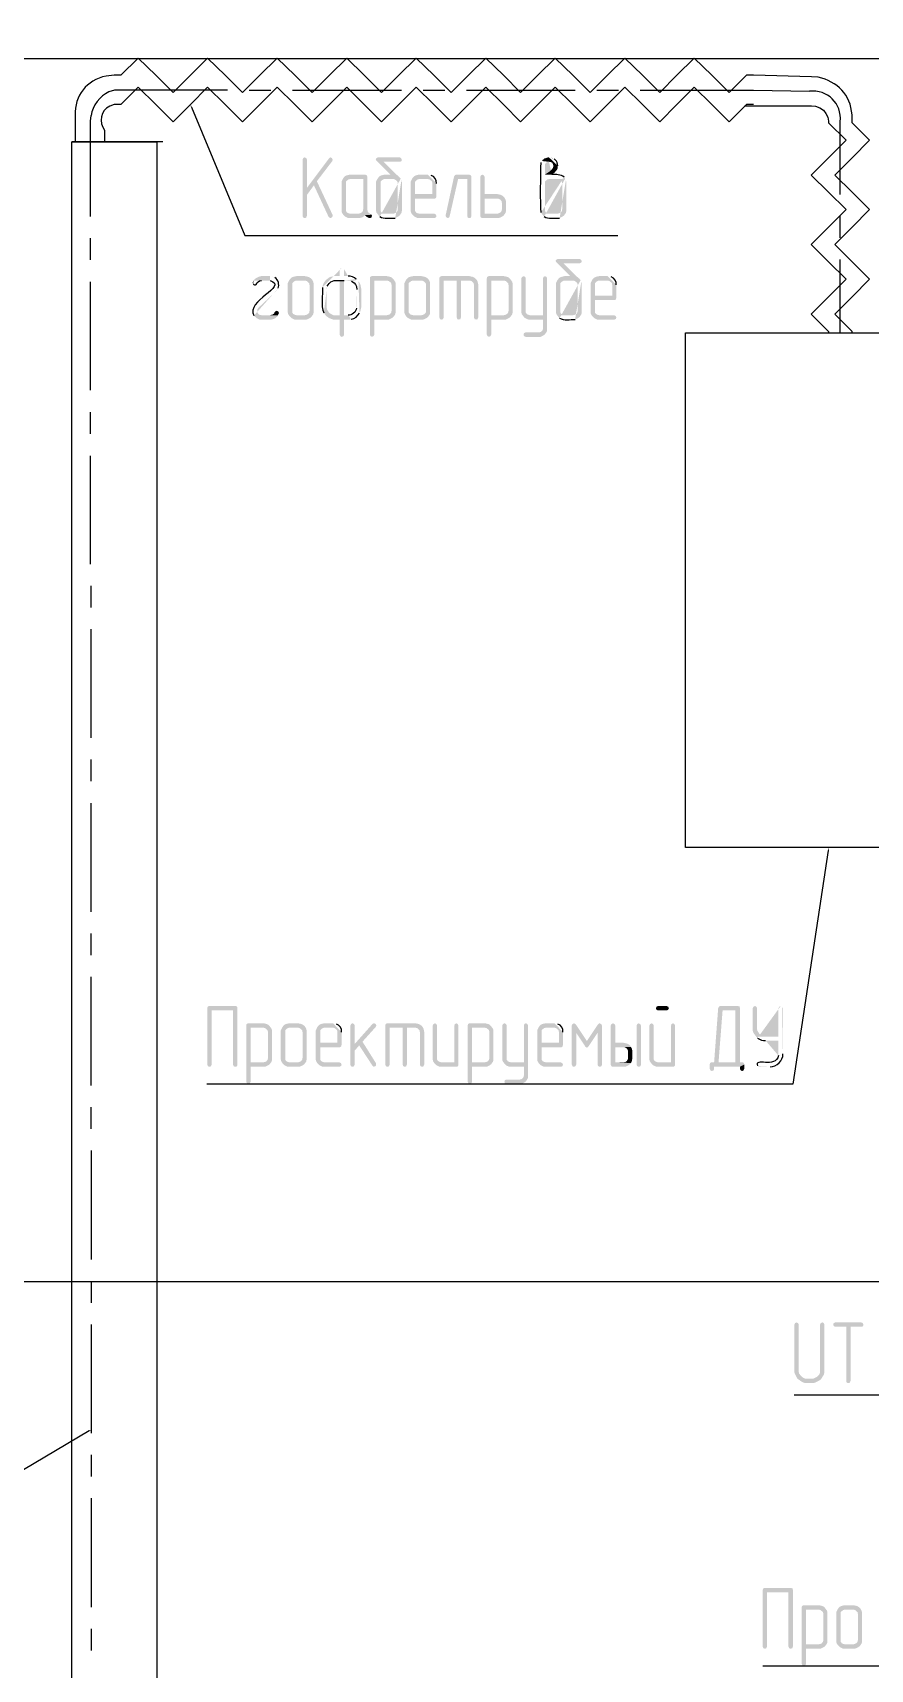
# Model space of a CAD drawing. Header units: millimetres. Extents: x -211 to 10565, y -2293 to 2244.
# Drawn here: x 4711.6 to 4759.8, y -226.1 to -132 of the extents above; entities that cross this region are included whole.
import ezdxf

# ---------------------------------------------------------------- set-up
doc = ezdxf.new("R2010")
doc.units = ezdxf.units.MM
doc.layers.add('PDF _Геометрия', color=7, linetype='Continuous')
doc.layers.add('PDF _Сплошная заливка', color=7, linetype='Continuous')

msp = doc.modelspace()

# ---------------------------------------------------------------- hatches: boundary and pattern name
at = {"layer": 'PDF _Сплошная заливка', "transparency": 33554559}
for points in [[(4727.289, -139.141), (4727.204, -139.183), (4727.162, -139.268), (4727.162, -142.526), (4727.204, -142.611), (4727.289, -142.632), (4727.373, -142.611), (4727.373, -142.59), (4727.416, -142.505), (4727.416, -139.268), (4727.373, -139.183)], [(4728.77, -139.141), (4728.749, -139.141), (4728.685, -139.204), (4727.416, -140.897), (4727.416, -141.299), (4727.818, -140.749), (4727.987, -140.516), (4728.876, -139.352), (4728.897, -139.268), (4728.855, -139.183)], [(4732.748, -139.141), (4731.5, -139.141), (4731.415, -139.183), (4731.373, -139.246), (4731.394, -139.31), (4732.219, -140.135), (4731.881, -140.135), (4731.796, -140.156), (4731.69, -140.178), (4731.605, -140.22), (4731.542, -140.283), (4731.479, -140.368), (4731.394, -140.537), (4731.394, -142.23), (4731.415, -142.315), (4731.479, -142.399), (4731.881, -142.378), (4731.796, -142.357), (4731.711, -142.315), (4731.648, -142.23), (4731.648, -140.537), (4731.711, -140.474), (4731.796, -140.41), (4731.881, -140.389), (4732.388, -140.389), (4732.812, -140.368), (4732.748, -140.305), (4732.748, -140.283), (4732.727, -140.283), (4731.817, -139.395), (4732.769, -139.395), (4732.854, -139.352), (4732.875, -139.268), (4732.833, -139.183)], [(4730.759, -140.135), (4729.891, -140.135), (4729.786, -140.156), (4729.701, -140.178), (4729.616, -140.22), (4729.532, -140.305), (4729.489, -140.368), (4730.653, -140.389), (4730.653, -142.124), (4730.632, -142.23), (4730.569, -142.315), (4730.484, -142.357), (4730.399, -142.378), (4729.891, -142.378), (4731.055, -142.399), (4731.013, -142.357), (4730.928, -142.294), (4730.907, -142.23), (4730.886, -142.124), (4730.886, -140.241), (4730.865, -140.178)], [(4736.747, -140.135), (4736.007, -140.135), (4735.943, -140.156), (4735.88, -140.241), (4735.393, -142.484), (4735.393, -142.505), (4735.436, -142.59), (4735.52, -142.632), (4735.584, -142.611), (4735.626, -142.526), (4736.113, -140.389), (4736.642, -140.389), (4736.874, -140.262), (4736.874, -140.241), (4736.853, -140.178)], [(4736.874, -140.262), (4736.642, -140.389), (4736.642, -142.505), (4736.663, -142.611), (4736.747, -142.632), (4736.853, -142.611), (4736.853, -142.59), (4736.874, -142.505)], [(4737.509, -140.135), (4737.425, -140.178), (4737.382, -140.262), (4737.382, -142.526), (4737.425, -142.611), (4737.509, -142.632), (4738.461, -142.632), (4738.567, -142.59), (4738.652, -142.548), (4738.737, -142.484), (4738.779, -142.421), (4737.636, -142.378), (4737.636, -141.511), (4738.377, -141.511), (4738.8, -141.489), (4738.737, -141.405), (4738.652, -141.341), (4738.567, -141.299), (4738.483, -141.278), (4738.377, -141.257), (4737.636, -141.257), (4737.636, -140.262), (4737.594, -140.178)], [(4727.987, -140.516), (4727.818, -140.749), (4728.664, -142.569), (4728.707, -142.611), (4728.77, -142.632), (4728.855, -142.59), (4728.897, -142.505), (4728.897, -142.463)], [(4729.489, -140.368), (4729.405, -140.537), (4729.405, -142.23), (4729.426, -142.315), (4729.489, -142.421), (4729.616, -142.548), (4729.786, -142.632), (4730.421, -142.632), (4730.526, -142.611), (4730.611, -142.59), (4730.696, -142.526), (4730.759, -142.463), (4731.14, -142.442), (4731.055, -142.399), (4729.891, -142.378), (4729.807, -142.357), (4729.722, -142.315), (4729.659, -142.23), (4729.659, -140.537), (4729.722, -140.474), (4729.807, -140.41), (4729.891, -140.389), (4730.653, -140.389)], [(4733.468, -140.368), (4733.383, -140.537), (4733.383, -142.23), (4733.404, -142.315), (4733.468, -142.421), (4733.595, -142.548), (4733.764, -142.632), (4734.758, -142.632), (4734.843, -142.59), (4734.864, -142.505), (4734.822, -142.421), (4734.737, -142.378), (4733.87, -142.378), (4733.785, -142.357), (4733.7, -142.315), (4733.637, -142.23), (4733.637, -141.511), (4734.78, -141.511), (4734.843, -141.468), (4734.864, -141.384), (4733.637, -141.257), (4733.637, -140.537), (4733.7, -140.474), (4733.785, -140.41), (4733.87, -140.389), (4734.378, -140.389)], [(4738.8, -141.489), (4738.377, -141.511), (4738.461, -141.532), (4738.546, -141.574), (4738.61, -141.659), (4738.631, -141.765), (4738.631, -142.124), (4738.61, -142.23), (4738.546, -142.315), (4738.461, -142.357), (4738.377, -142.378), (4737.636, -142.378), (4738.779, -142.421), (4738.842, -142.336), (4738.864, -142.23), (4738.864, -141.659), (4738.842, -141.574)], [(4731.14, -142.442), (4730.759, -142.463), (4730.865, -142.569), (4730.992, -142.632), (4731.034, -142.632), (4731.119, -142.611), (4731.161, -142.505)], [(4743.096, -144.981), (4741.847, -144.981), (4741.762, -145.023), (4741.72, -145.087), (4741.741, -145.15), (4742.567, -145.975), (4742.228, -145.975), (4742.143, -145.997), (4742.038, -146.018), (4741.953, -146.06), (4741.889, -146.124), (4741.826, -146.208), (4741.741, -146.378), (4741.741, -148.07), (4741.762, -148.155), (4741.826, -148.24), (4742.228, -148.219), (4742.143, -148.197), (4742.059, -148.155), (4741.995, -148.07), (4741.995, -146.378), (4742.059, -146.314), (4742.143, -146.251), (4742.228, -146.229), (4742.736, -146.229), (4743.159, -146.208), (4743.096, -146.145), (4743.096, -146.124), (4743.074, -146.124), (4742.165, -145.235), (4743.117, -145.235), (4743.201, -145.193), (4743.223, -145.108), (4743.18, -145.023)], [(4726.4, -146.208), (4726.315, -146.378), (4726.315, -148.07), (4726.337, -148.155), (4726.4, -148.261), (4726.802, -148.219), (4726.717, -148.197), (4726.633, -148.155), (4726.569, -148.07), (4726.569, -146.378), (4726.633, -146.314), (4726.717, -146.251), (4726.802, -146.229), (4727.31, -146.229)], [(4727.31, -145.975), (4726.802, -145.975), (4726.696, -145.997), (4726.612, -146.018), (4726.527, -146.06), (4726.442, -146.145), (4726.4, -146.208), (4727.31, -146.229), (4727.395, -146.251), (4727.479, -146.314), (4727.543, -146.378), (4727.564, -146.483), (4727.564, -147.965), (4727.543, -148.07), (4727.479, -148.155), (4727.395, -148.197), (4727.31, -148.219), (4726.802, -148.219), (4726.4, -148.261), (4726.527, -148.388), (4726.696, -148.472), (4727.395, -148.472), (4727.5, -148.43), (4727.585, -148.388), (4727.67, -148.324), (4727.712, -148.261), (4727.775, -148.176), (4727.797, -148.07), (4727.797, -146.378), (4727.775, -146.293), (4727.733, -146.208), (4727.67, -146.124), (4727.585, -146.06), (4727.5, -146.018), (4727.416, -145.997)], [(4729.553, -146.229), (4729.299, -146.229), (4729.299, -148.219), (4729.045, -148.219), (4729.553, -148.219)], [(4732.029, -145.975), (4731.14, -145.975), (4731.055, -146.018), (4731.034, -146.102), (4731.034, -149.34), (4731.076, -149.425), (4731.161, -149.467), (4731.246, -149.425), (4731.288, -149.34), (4731.288, -148.472), (4732.134, -148.472), (4732.304, -148.388), (4732.388, -148.324), (4732.431, -148.261), (4731.288, -148.219), (4731.288, -146.229), (4732.029, -146.229), (4732.431, -146.208), (4732.367, -146.124), (4732.304, -146.06), (4732.219, -146.018), (4732.134, -145.997)], [(4732.431, -146.208), (4732.029, -146.229), (4732.113, -146.251), (4732.198, -146.314), (4732.261, -146.378), (4732.283, -146.483), (4732.283, -147.965), (4732.261, -148.07), (4732.198, -148.155), (4732.113, -148.197), (4732.029, -148.219), (4731.288, -148.219), (4732.431, -148.261), (4732.494, -148.176), (4732.515, -148.07), (4732.515, -146.378), (4732.494, -146.293)], [(4733.108, -146.208), (4733.023, -146.378), (4733.023, -148.07), (4733.044, -148.155), (4733.108, -148.261), (4733.51, -148.219), (4733.425, -148.197), (4733.341, -148.155), (4733.277, -148.07), (4733.277, -146.378), (4733.341, -146.314), (4733.425, -146.251), (4733.51, -146.229), (4734.018, -146.229)], [(4734.018, -145.975), (4733.51, -145.975), (4733.404, -145.997), (4733.319, -146.018), (4733.235, -146.06), (4733.15, -146.145), (4733.108, -146.208), (4734.018, -146.229), (4734.102, -146.251), (4734.187, -146.314), (4734.251, -146.378), (4734.272, -146.483), (4734.272, -147.965), (4734.251, -148.07), (4734.187, -148.155), (4734.102, -148.197), (4734.018, -148.219), (4733.51, -148.219), (4733.108, -148.261), (4733.235, -148.388), (4733.404, -148.472), (4734.102, -148.472), (4734.208, -148.43), (4734.293, -148.388), (4734.378, -148.324), (4734.42, -148.261), (4734.483, -148.176), (4734.504, -148.07), (4734.504, -146.378), (4734.483, -146.293), (4734.441, -146.208), (4734.378, -146.124), (4734.293, -146.06), (4734.208, -146.018), (4734.124, -145.997)], [(4736.769, -145.975), (4735.139, -145.975), (4735.055, -146.018), (4735.033, -146.102), (4735.033, -148.345), (4735.076, -148.451), (4735.16, -148.472), (4735.245, -148.451), (4735.245, -148.43), (4735.287, -148.345), (4735.287, -146.229), (4736.769, -146.229), (4737.192, -146.208), (4737.128, -146.124), (4737.044, -146.06), (4736.959, -146.018), (4736.874, -145.997)], [(4736.282, -146.229), (4736.028, -146.229), (4736.028, -148.345), (4736.07, -148.451), (4736.155, -148.472), (4736.24, -148.451), (4736.24, -148.43), (4736.282, -148.345)], [(4737.192, -146.208), (4736.769, -146.229), (4736.874, -146.251), (4737.001, -146.378), (4737.023, -146.483), (4737.023, -148.345), (4737.065, -148.451), (4737.15, -148.472), (4737.234, -148.451), (4737.234, -148.43), (4737.276, -148.345), (4737.276, -146.483), (4737.255, -146.378), (4737.234, -146.293)], [(4738.758, -145.975), (4737.869, -145.975), (4737.784, -146.018), (4737.763, -146.102), (4737.763, -149.34), (4737.805, -149.425), (4737.89, -149.467), (4737.975, -149.425), (4738.017, -149.34), (4738.017, -148.472), (4738.864, -148.472), (4739.033, -148.388), (4739.117, -148.324), (4739.16, -148.261), (4738.017, -148.219), (4738.017, -146.229), (4738.758, -146.229), (4739.16, -146.208), (4739.096, -146.124), (4739.033, -146.06), (4738.948, -146.018), (4738.864, -145.997)], [(4739.16, -146.208), (4738.758, -146.229), (4738.842, -146.251), (4738.927, -146.314), (4738.99, -146.378), (4739.012, -146.483), (4739.012, -147.965), (4738.99, -148.07), (4738.927, -148.155), (4738.842, -148.197), (4738.758, -148.219), (4738.017, -148.219), (4739.16, -148.261), (4739.223, -148.176), (4739.244, -148.07), (4739.244, -146.378), (4739.223, -146.293)], [(4739.879, -145.975), (4739.795, -146.018), (4739.752, -146.102), (4739.752, -148.07), (4739.773, -148.155), (4739.837, -148.24), (4740.239, -148.219), (4740.154, -148.197), (4740.07, -148.155), (4740.006, -148.07), (4740.006, -146.102), (4739.964, -146.018)], [(4741.107, -145.975), (4741.022, -146.018), (4741.001, -146.102), (4741.001, -148.219), (4740.239, -148.219), (4739.837, -148.24), (4739.9, -148.324), (4739.964, -148.388), (4740.048, -148.43), (4740.154, -148.472), (4741.001, -148.472), (4741.001, -148.959), (4740.98, -149.065), (4740.916, -149.15), (4740.853, -149.192), (4740.747, -149.213), (4739.985, -149.213), (4739.9, -149.255), (4739.879, -149.34), (4739.9, -149.425), (4740.006, -149.467), (4740.853, -149.467), (4741.022, -149.382), (4741.107, -149.319), (4741.149, -149.255), (4741.212, -149.171), (4741.233, -149.065), (4741.233, -146.102), (4741.191, -146.018)], [(4743.815, -146.208), (4743.73, -146.378), (4743.73, -148.07), (4743.752, -148.155), (4743.815, -148.261), (4743.942, -148.388), (4744.111, -148.472), (4745.106, -148.472), (4745.19, -148.43), (4745.212, -148.345), (4745.169, -148.261), (4745.085, -148.219), (4744.217, -148.219), (4744.132, -148.197), (4744.048, -148.155), (4743.984, -148.07), (4743.984, -147.351), (4745.127, -147.351), (4745.19, -147.309), (4745.212, -147.224), (4743.984, -147.097), (4743.984, -146.378), (4744.048, -146.314), (4744.132, -146.251), (4744.217, -146.229), (4744.725, -146.229)], [(4725.681, -147.965), (4725.617, -147.986), (4725.554, -148.049), (4725.532, -148.113), (4725.448, -148.176), (4725.384, -148.197), (4725.3, -148.219), (4724.792, -148.219), (4725.744, -148.219), (4725.808, -148.092), (4725.765, -148.007)], [(4723.289, -187.958), (4721.787, -187.958), (4721.702, -188), (4721.681, -188.085), (4721.681, -191.322), (4721.724, -191.428), (4721.808, -191.449), (4721.893, -191.428), (4721.893, -191.407), (4721.935, -191.322), (4721.935, -188.212), (4723.162, -188.212), (4723.416, -188.085), (4723.416, -188.064), (4723.395, -187.979)], [(4723.416, -188.085), (4723.162, -188.212), (4723.162, -191.322), (4723.205, -191.428), (4723.289, -191.449), (4723.395, -191.428), (4723.395, -191.407), (4723.416, -191.322)], [(4748.111, -187.958), (4747.603, -187.958), (4747.518, -188), (4747.497, -188.085), (4747.518, -188.169), (4747.603, -188.212), (4748.111, -188.212), (4748.195, -188.169), (4748.238, -188.085), (4748.195, -188)], [(4752.322, -188.085), (4752.068, -188.212), (4752.068, -191.195), (4750.692, -191.195), (4750.608, -191.238), (4750.586, -191.322), (4750.586, -191.576), (4750.629, -191.661), (4750.713, -191.703), (4750.798, -191.661), (4750.84, -191.576), (4750.84, -191.449), (4752.322, -191.449), (4752.575, -191.322), (4752.575, -191.301), (4752.533, -191.216), (4752.449, -191.195), (4752.322, -191.195)], [(4752.195, -187.958), (4751.2, -187.958), (4751.137, -187.979), (4751.115, -188), (4751.073, -188.085), (4750.84, -191.195), (4751.094, -191.195), (4751.327, -188.212), (4752.068, -188.212), (4752.322, -188.085), (4752.322, -188.064), (4752.3, -187.979)], [(4753.189, -187.958), (4753.104, -188), (4753.062, -188.085), (4753.062, -189.376), (4753.104, -189.502), (4753.147, -189.566), (4753.274, -189.735), (4753.803, -189.714), (4753.697, -189.693), (4753.612, -189.672), (4753.528, -189.629), (4753.443, -189.566), (4753.401, -189.481), (4753.337, -189.397), (4753.316, -189.312), (4753.316, -188.085), (4753.274, -188)], [(4724.919, -188.952), (4724.03, -188.952), (4723.945, -188.995), (4723.924, -189.079), (4723.924, -192.317), (4723.967, -192.401), (4724.051, -192.444), (4724.136, -192.401), (4724.178, -192.317), (4724.178, -191.449), (4725.025, -191.449), (4725.109, -191.407), (4725.194, -191.365), (4725.279, -191.301), (4725.321, -191.238), (4724.178, -191.195), (4724.178, -189.206), (4724.919, -189.206), (4725.321, -189.185), (4725.257, -189.1), (4725.194, -189.037), (4725.109, -188.995), (4725.025, -188.973)], [(4725.321, -189.185), (4724.919, -189.206), (4725.003, -189.227), (4725.088, -189.291), (4725.152, -189.354), (4725.173, -189.46), (4725.173, -190.941), (4725.152, -191.047), (4725.088, -191.132), (4725.003, -191.174), (4724.919, -191.195), (4724.178, -191.195), (4725.321, -191.238), (4725.384, -191.153), (4725.405, -191.047), (4725.405, -189.354), (4725.384, -189.27)], [(4725.998, -189.185), (4725.913, -189.354), (4725.913, -191.047), (4725.934, -191.132), (4725.998, -191.238), (4726.4, -191.195), (4726.315, -191.174), (4726.231, -191.132), (4726.167, -191.047), (4726.167, -189.354), (4726.231, -189.291), (4726.315, -189.227), (4726.4, -189.206), (4726.908, -189.206)], [(4726.908, -188.952), (4726.4, -188.952), (4726.294, -188.973), (4726.21, -188.995), (4726.125, -189.037), (4726.04, -189.122), (4725.998, -189.185), (4726.908, -189.206), (4726.993, -189.227), (4727.077, -189.291), (4727.141, -189.354), (4727.162, -189.46), (4727.162, -190.941), (4727.141, -191.047), (4727.077, -191.132), (4726.993, -191.174), (4726.908, -191.195), (4726.4, -191.195), (4725.998, -191.238), (4726.125, -191.365), (4726.21, -191.407), (4726.294, -191.449), (4726.993, -191.449), (4727.098, -191.407), (4727.183, -191.365), (4727.268, -191.301), (4727.31, -191.238), (4727.373, -191.153), (4727.395, -191.047), (4727.395, -189.354), (4727.373, -189.27), (4727.331, -189.185), (4727.268, -189.1), (4727.183, -189.037), (4727.098, -188.995), (4727.014, -188.973)], [(4728.008, -189.185), (4727.924, -189.354), (4727.924, -191.047), (4727.945, -191.132), (4728.008, -191.238), (4728.135, -191.365), (4728.22, -191.407), (4728.304, -191.449), (4729.299, -191.449), (4729.384, -191.407), (4729.405, -191.322), (4729.362, -191.238), (4729.278, -191.195), (4728.41, -191.195), (4728.326, -191.174), (4728.241, -191.132), (4728.177, -191.047), (4728.177, -190.328), (4729.32, -190.328), (4729.384, -190.285), (4729.405, -190.201), (4728.177, -190.074), (4728.177, -189.354), (4728.241, -189.291), (4728.326, -189.227), (4728.41, -189.206), (4728.918, -189.206)], [(4730.04, -188.952), (4729.955, -188.995), (4729.913, -189.079), (4729.913, -191.343), (4729.955, -191.428), (4730.04, -191.449), (4730.124, -191.428), (4730.124, -191.407), (4730.167, -191.322), (4730.167, -190.518), (4730.421, -190.222), (4730.167, -190.137), (4730.167, -189.079), (4730.124, -188.995)], [(4731.288, -188.952), (4731.267, -188.952), (4731.182, -188.995), (4730.167, -190.137), (4730.421, -190.222), (4731.182, -191.386), (4731.225, -191.428), (4731.267, -191.449), (4731.373, -191.407), (4731.394, -191.322), (4731.394, -191.259), (4730.611, -190.01), (4731.373, -189.164), (4731.415, -189.079), (4731.373, -188.995)], [(4733.658, -188.952), (4732.029, -188.952), (4731.944, -188.995), (4731.923, -189.079), (4731.923, -191.322), (4731.965, -191.428), (4732.05, -191.449), (4732.134, -191.428), (4732.134, -191.407), (4732.177, -191.322), (4732.177, -189.206), (4733.658, -189.206), (4734.081, -189.185), (4734.018, -189.1), (4733.933, -189.037), (4733.848, -188.995), (4733.764, -188.973)], [(4733.171, -189.206), (4732.917, -189.206), (4732.917, -191.322), (4732.96, -191.428), (4733.044, -191.449), (4733.129, -191.428), (4733.129, -191.407), (4733.171, -191.322)], [(4734.081, -189.185), (4733.658, -189.206), (4733.764, -189.227), (4733.891, -189.354), (4733.912, -189.46), (4733.912, -191.322), (4733.954, -191.428), (4734.039, -191.449), (4734.124, -191.428), (4734.124, -191.407), (4734.166, -191.322), (4734.166, -189.46), (4734.145, -189.354), (4734.124, -189.27)], [(4734.78, -188.952), (4734.695, -188.995), (4734.653, -189.079), (4734.653, -191.047), (4734.674, -191.132), (4734.737, -191.238), (4735.139, -191.195), (4735.055, -191.174), (4734.97, -191.132), (4734.907, -191.047), (4734.907, -189.079), (4734.864, -188.995)], [(4736.007, -188.952), (4735.922, -188.995), (4735.901, -189.079), (4735.901, -191.195), (4735.139, -191.195), (4734.737, -191.238), (4734.864, -191.365), (4734.949, -191.407), (4735.033, -191.449), (4736.049, -191.449), (4736.113, -191.407), (4736.134, -191.322), (4736.134, -189.079), (4736.091, -188.995)], [(4737.657, -188.952), (4736.769, -188.952), (4736.684, -188.995), (4736.663, -189.079), (4736.663, -192.317), (4736.705, -192.401), (4736.79, -192.444), (4736.874, -192.401), (4736.917, -192.317), (4736.917, -191.449), (4737.763, -191.449), (4737.848, -191.407), (4737.932, -191.365), (4738.017, -191.301), (4738.059, -191.238), (4736.917, -191.195), (4736.917, -189.206), (4737.657, -189.206), (4738.059, -189.185), (4737.996, -189.1), (4737.932, -189.037), (4737.848, -188.995), (4737.763, -188.973)], [(4738.059, -189.185), (4737.657, -189.206), (4737.742, -189.227), (4737.827, -189.291), (4737.89, -189.354), (4737.911, -189.46), (4737.911, -190.941), (4737.89, -191.047), (4737.827, -191.132), (4737.742, -191.174), (4737.657, -191.195), (4736.917, -191.195), (4738.059, -191.238), (4738.123, -191.153), (4738.144, -191.047), (4738.144, -189.354), (4738.123, -189.27)], [(4738.779, -188.952), (4738.694, -188.995), (4738.652, -189.079), (4738.652, -191.047), (4738.673, -191.132), (4738.737, -191.216), (4739.139, -191.195), (4739.054, -191.174), (4738.969, -191.132), (4738.906, -191.047), (4738.906, -189.079), (4738.864, -188.995)], [(4740.006, -188.952), (4739.922, -188.995), (4739.9, -189.079), (4739.9, -191.195), (4739.139, -191.195), (4738.737, -191.216), (4738.8, -191.301), (4738.864, -191.365), (4738.948, -191.407), (4739.054, -191.449), (4739.9, -191.449), (4739.9, -191.936), (4739.879, -192.042), (4739.816, -192.126), (4739.752, -192.169), (4739.646, -192.19), (4738.885, -192.19), (4738.8, -192.232), (4738.779, -192.317), (4738.8, -192.401), (4738.906, -192.444), (4739.752, -192.444), (4739.837, -192.401), (4739.922, -192.359), (4740.006, -192.296), (4740.048, -192.232), (4740.112, -192.148), (4740.133, -192.042), (4740.133, -189.079), (4740.091, -188.995)], [(4740.747, -189.185), (4740.662, -189.354), (4740.662, -191.047), (4740.683, -191.132), (4740.747, -191.238), (4740.874, -191.365), (4740.958, -191.407), (4741.043, -191.449), (4742.038, -191.449), (4742.122, -191.407), (4742.143, -191.322), (4742.101, -191.238), (4742.016, -191.195), (4741.149, -191.195), (4741.064, -191.174), (4740.98, -191.132), (4740.916, -191.047), (4740.916, -190.328), (4742.059, -190.328), (4742.122, -190.285), (4742.143, -190.201), (4740.916, -190.074), (4740.916, -189.354), (4740.98, -189.291), (4741.064, -189.227), (4741.149, -189.206), (4741.657, -189.206)], [(4742.778, -188.952), (4742.694, -188.995), (4742.651, -189.079), (4742.905, -189.502), (4743.413, -190.264), (4743.519, -189.968), (4742.884, -189.016), (4742.821, -188.973)], [(4742.651, -189.079), (4742.651, -191.322), (4742.694, -191.428), (4742.778, -191.449), (4742.863, -191.428), (4742.863, -191.407), (4742.905, -191.322), (4742.905, -189.502)], [(4744.259, -188.952), (4744.238, -188.952), (4744.154, -189.016), (4743.519, -189.968), (4743.413, -190.264), (4743.434, -190.307), (4743.519, -190.349), (4743.54, -190.349), (4743.625, -190.264), (4744.132, -189.502), (4744.386, -189.079), (4744.344, -188.995)], [(4744.386, -189.079), (4744.132, -189.502), (4744.132, -191.322), (4744.175, -191.428), (4744.259, -191.449), (4744.344, -191.428), (4744.365, -191.407), (4744.386, -191.322)], [(4745.021, -188.952), (4744.937, -188.995), (4744.894, -189.079), (4744.894, -191.343), (4744.937, -191.428), (4745.021, -191.449), (4745.741, -191.449), (4745.825, -191.407), (4745.91, -191.365), (4745.995, -191.301), (4746.058, -191.238), (4745.148, -191.195), (4745.148, -190.328), (4745.635, -190.328), (4746.058, -190.307), (4745.995, -190.222), (4745.91, -190.158), (4745.825, -190.116), (4745.741, -190.095), (4745.635, -190.074), (4745.148, -190.074), (4745.148, -189.079), (4745.106, -188.995)], [(4746.502, -188.952), (4746.418, -188.995), (4746.375, -189.079), (4746.375, -191.322), (4746.418, -191.428), (4746.502, -191.449), (4746.587, -191.428), (4746.608, -191.407), (4746.629, -191.322), (4746.629, -189.079), (4746.587, -188.995)], [(4747.243, -188.952), (4747.158, -188.995), (4747.116, -189.079), (4747.116, -191.047), (4747.137, -191.132), (4747.201, -191.216), (4747.603, -191.195), (4747.518, -191.174), (4747.433, -191.132), (4747.37, -191.047), (4747.37, -189.079), (4747.328, -188.995)], [(4748.47, -188.952), (4748.386, -188.995), (4748.365, -189.079), (4748.365, -191.195), (4747.603, -191.195), (4747.201, -191.216), (4747.264, -191.301), (4747.328, -191.365), (4747.412, -191.407), (4747.518, -191.449), (4748.513, -191.449), (4748.576, -191.407), (4748.597, -191.322), (4748.597, -189.079), (4748.555, -188.995)], [(4746.058, -190.307), (4745.635, -190.328), (4745.741, -190.349), (4745.804, -190.391), (4745.868, -190.476), (4745.889, -190.582), (4745.889, -190.941), (4745.868, -191.047), (4745.804, -191.132), (4745.741, -191.174), (4745.635, -191.195), (4745.148, -191.195), (4746.058, -191.238), (4746.1, -191.153), (4746.143, -190.941), (4746.143, -190.582), (4746.122, -190.476), (4746.1, -190.391)], [(4752.575, -191.322), (4752.322, -191.449), (4752.322, -191.576), (4752.364, -191.661), (4752.449, -191.703), (4752.533, -191.661), (4752.575, -191.576)], [(4755.58, -206.156), (4755.496, -206.198), (4755.453, -206.283), (4755.453, -209.012), (4755.474, -209.097), (4755.601, -209.351), (4755.686, -209.436), (4755.75, -209.478), (4755.834, -209.541), (4755.919, -209.584), (4756.003, -209.626), (4756.088, -209.647), (4756.532, -209.647), (4756.638, -209.626), (4756.723, -209.584), (4756.808, -209.541), (4756.892, -209.499), (4756.977, -209.436), (4756.194, -209.393), (4756.109, -209.393), (4756.025, -209.372), (4755.919, -209.309), (4755.792, -209.182), (4755.728, -209.097), (4755.707, -208.991), (4755.707, -206.283), (4755.665, -206.198)], [(4757.061, -206.156), (4756.977, -206.198), (4756.935, -206.283), (4756.935, -209.012), (4756.913, -209.097), (4756.871, -209.182), (4756.786, -209.266), (4756.723, -209.309), (4756.554, -209.393), (4756.194, -209.393), (4756.977, -209.436), (4757.04, -209.351), (4757.083, -209.266), (4757.146, -209.182), (4757.167, -209.097), (4757.188, -208.991), (4757.188, -206.283), (4757.146, -206.198)], [(4759.304, -206.156), (4757.802, -206.156), (4757.717, -206.198), (4757.696, -206.283), (4757.717, -206.367), (4757.823, -206.41), (4758.437, -206.41), (4758.437, -209.541), (4758.479, -209.626), (4758.564, -209.647), (4758.649, -209.626), (4758.649, -209.605), (4758.691, -209.52), (4758.691, -206.41), (4759.326, -206.41), (4759.41, -206.367), (4759.431, -206.283), (4759.389, -206.198)], [(4755.242, -221.434), (4753.739, -221.434), (4753.655, -221.476), (4753.633, -221.561), (4753.633, -224.798), (4753.676, -224.904), (4753.76, -224.925), (4753.845, -224.904), (4753.845, -224.883), (4753.887, -224.798), (4753.887, -221.687), (4755.115, -221.687), (4755.369, -221.561), (4755.369, -221.539), (4755.347, -221.455)], [(4755.369, -221.561), (4755.115, -221.687), (4755.115, -224.798), (4755.157, -224.904), (4755.242, -224.925), (4755.347, -224.904), (4755.347, -224.883), (4755.369, -224.798)], [(4756.871, -222.428), (4755.982, -222.428), (4755.898, -222.47), (4755.876, -222.555), (4755.876, -225.793), (4755.919, -225.877), (4756.003, -225.92), (4756.088, -225.877), (4756.13, -225.793), (4756.13, -224.925), (4756.977, -224.925), (4757.146, -224.84), (4757.231, -224.777), (4757.273, -224.713), (4756.13, -224.671), (4756.13, -222.682), (4756.871, -222.682), (4757.273, -222.661), (4757.21, -222.576), (4757.146, -222.513), (4757.061, -222.47), (4756.977, -222.449)], [(4757.273, -222.661), (4756.871, -222.682), (4756.956, -222.703), (4757.04, -222.767), (4757.104, -222.83), (4757.125, -222.936), (4757.125, -224.417), (4757.104, -224.523), (4757.04, -224.608), (4756.956, -224.65), (4756.871, -224.671), (4756.13, -224.671), (4757.273, -224.713), (4757.337, -224.629), (4757.358, -224.523), (4757.358, -222.83), (4757.337, -222.746)], [(4757.95, -222.661), (4757.866, -222.83), (4757.866, -224.523), (4757.887, -224.608), (4757.95, -224.713), (4758.352, -224.671), (4758.268, -224.65), (4758.183, -224.608), (4758.119, -224.523), (4758.119, -222.83), (4758.183, -222.767), (4758.268, -222.703), (4758.352, -222.682), (4758.86, -222.682)], [(4758.86, -222.428), (4758.352, -222.428), (4758.246, -222.449), (4758.162, -222.47), (4758.077, -222.513), (4757.993, -222.597), (4757.95, -222.661), (4758.86, -222.682), (4758.945, -222.703), (4759.029, -222.767), (4759.093, -222.83), (4759.114, -222.936), (4759.114, -224.417), (4759.093, -224.523), (4759.029, -224.608), (4758.945, -224.65), (4758.86, -224.671), (4758.352, -224.671), (4757.95, -224.713), (4758.077, -224.84), (4758.246, -224.925), (4758.945, -224.925), (4759.051, -224.883), (4759.135, -224.84), (4759.22, -224.777), (4759.262, -224.713), (4759.326, -224.629), (4759.347, -224.523), (4759.347, -222.83), (4759.326, -222.746), (4759.283, -222.661), (4759.22, -222.576), (4759.135, -222.513), (4759.051, -222.47), (4758.966, -222.449)]]:
    msp.add_hatch(color=256, dxfattribs=at).paths.add_polyline_path(points)
h = msp.add_hatch(color=256, dxfattribs=at)
h.paths.add_polyline_path([(4741.339, -139.141), (4741.276, -139.141), (4741.17, -139.183), (4741.085, -139.204), (4741.001, -139.268), (4740.98, -139.289), (4740.937, -139.352), (4741.339, -139.395), (4741.445, -139.416), (4741.53, -139.458), (4741.572, -139.543), (4741.593, -139.649), (4741.572, -139.733), (4741.53, -139.797), (4741.36, -139.966), (4741.107, -140.135), (4741.509, -140.135), (4741.614, -140.051), (4741.678, -140.008), (4741.72, -139.945), (4741.784, -139.881), (4741.826, -139.797), (4741.847, -139.733), (4741.847, -139.627)], flags=0)
h.paths.add_polyline_path([(4741.636, -139.225), (4741.551, -139.183), (4741.445, -139.162)], flags=0)
h = msp.add_hatch(color=256, dxfattribs=at)
h.paths.add_polyline_path([(4734.378, -140.135), (4733.87, -140.135), (4733.764, -140.156), (4733.679, -140.178), (4733.595, -140.22), (4733.51, -140.305), (4733.468, -140.368), (4734.378, -140.389), (4734.462, -140.41), (4734.547, -140.474), (4734.61, -140.537), (4734.631, -140.643), (4734.631, -141.257), (4733.637, -141.257), (4734.864, -141.384), (4734.864, -140.643)], flags=0)
h.paths.add_polyline_path([(4734.568, -140.178), (4734.483, -140.156)], flags=0)
h = msp.add_hatch(color=256, dxfattribs=at)
h.paths.add_polyline_path([(4740.937, -139.352), (4740.874, -139.437)], flags=0)
h.paths.add_polyline_path([(4740.874, -142.315), (4740.937, -142.399), (4741.339, -142.378), (4741.255, -142.357), (4741.17, -142.315), (4741.107, -142.23), (4741.107, -140.537), (4741.17, -140.474), (4741.255, -140.41), (4741.339, -140.389), (4741.847, -140.389), (4742.27, -140.368), (4742.207, -140.283)], flags=0)
h.paths.add_polyline_path([(4741.509, -140.135), (4741.107, -140.135), (4741.107, -139.543), (4741.17, -139.458), (4741.255, -139.416), (4741.339, -139.395)], flags=0)
h = msp.add_hatch(color=256, dxfattribs=at)
h.paths.add_polyline_path([(4732.812, -140.368), (4732.388, -140.389), (4732.473, -140.41), (4732.558, -140.474), (4732.621, -140.537), (4732.642, -140.643), (4732.642, -142.124), (4732.621, -142.23), (4732.558, -142.315), (4732.473, -142.357), (4732.388, -142.378), (4731.881, -142.378), (4731.479, -142.399), (4731.542, -142.484), (4731.605, -142.548)], flags=0)
h.paths.add_polyline_path([(4732.494, -142.632), (4732.664, -142.548), (4732.748, -142.484), (4732.79, -142.421), (4732.854, -142.336), (4732.875, -142.23), (4732.875, -140.558), (4732.854, -140.453)], flags=0)
h = msp.add_hatch(color=256, dxfattribs=at)
h.paths.add_polyline_path([(4742.27, -140.368), (4741.847, -140.389), (4741.932, -140.41), (4742.016, -140.474), (4742.08, -140.537), (4742.101, -140.643), (4742.101, -142.124), (4742.08, -142.23), (4742.016, -142.315), (4741.932, -142.357), (4741.847, -142.378), (4741.339, -142.378), (4740.937, -142.399), (4741.001, -142.484), (4741.064, -142.548)], flags=0)
h.paths.add_polyline_path([(4741.953, -142.632), (4742.122, -142.548), (4742.207, -142.484), (4742.249, -142.421), (4742.313, -142.336), (4742.334, -142.23), (4742.334, -140.537), (4742.313, -140.453)], flags=0)
h = msp.add_hatch(color=256, dxfattribs=at)
h.paths.add_polyline_path([(4729.426, -145.489), (4729.341, -145.531), (4729.299, -145.616), (4729.299, -145.975), (4728.96, -145.975), (4728.897, -145.997), (4728.749, -146.018), (4728.685, -146.06), (4728.516, -146.187), (4728.389, -146.356), (4728.347, -146.441), (4728.326, -146.526), (4728.304, -146.631)], flags=0)
h.paths.add_polyline_path([(4728.389, -148.092), (4728.516, -148.261), (4729.553, -148.219), (4728.939, -148.219), (4728.855, -148.176), (4728.77, -148.134), (4728.685, -148.07), (4728.643, -148.007), (4728.58, -147.901), (4728.558, -147.816), (4728.558, -146.631), (4728.58, -146.547)], flags=0)
h.paths.add_polyline_path([(4729.553, -146.229), (4729.786, -146.229), (4730.315, -146.187), (4730.251, -146.145)], flags=0)
h.paths.add_polyline_path([(4729.786, -145.975), (4729.553, -145.975), (4729.553, -145.595), (4729.511, -145.51)], flags=0)
h = msp.add_hatch(color=256, dxfattribs=at)
h.paths.add_polyline_path([(4724.347, -146.229), (4724.284, -146.356), (4724.326, -146.441)], flags=0)
h.paths.add_polyline_path([(4724.792, -146.229), (4725.3, -146.229)], flags=0)
h = msp.add_hatch(color=256, dxfattribs=at)
h.paths.add_polyline_path([(4725.3, -145.975), (4724.771, -145.975), (4724.686, -145.997), (4724.58, -146.039), (4724.496, -146.081), (4724.411, -146.145), (4724.347, -146.229), (4725.3, -146.229)], flags=0)
h.paths.add_polyline_path([(4724.369, -148.24), (4724.432, -148.324), (4724.453, -148.324), (4724.517, -148.388), (4724.686, -148.472), (4725.363, -148.472), (4725.448, -148.451), (4725.511, -148.43), (4725.596, -148.388), (4725.617, -148.367), (4725.702, -148.303), (4725.744, -148.219), (4724.792, -148.219), (4724.686, -148.197), (4724.623, -148.155), (4724.559, -148.049), (4724.559, -147.88), (4724.623, -147.795), (4725.638, -146.843), (4725.765, -146.674)], flags=0)
h.paths.add_polyline_path([(4725.575, -146.06), (4725.49, -146.018), (4725.405, -145.997)], flags=0)
h = msp.add_hatch(color=256, dxfattribs=at)
h.paths.add_polyline_path([(4730.315, -146.187), (4729.786, -146.229), (4729.891, -146.229), (4729.976, -146.272)], flags=0)
h.paths.add_polyline_path([(4730.294, -146.737), (4730.294, -147.732), (4730.272, -147.816)], flags=0)
h.paths.add_polyline_path([(4729.786, -148.219), (4729.553, -148.219), (4728.516, -148.261), (4728.58, -148.303), (4728.664, -148.367), (4728.749, -148.409), (4728.855, -148.451), (4728.939, -148.472), (4729.299, -148.472), (4729.299, -149.34), (4729.341, -149.425), (4729.426, -149.467), (4729.511, -149.425), (4729.553, -149.34), (4729.553, -148.472), (4729.87, -148.472), (4729.955, -148.451)], flags=0)
h.paths.add_polyline_path([(4730.442, -148.113), (4730.484, -148.007), (4730.505, -147.922), (4730.526, -147.816), (4730.547, -147.732), (4730.547, -146.737), (4730.505, -146.526), (4730.484, -146.441), (4730.442, -146.356), (4730.378, -146.272)], flags=0)
h = msp.add_hatch(color=256, dxfattribs=at)
h.paths.add_polyline_path([(4743.159, -146.208), (4742.736, -146.229), (4742.821, -146.251), (4742.905, -146.314), (4742.969, -146.378), (4742.99, -146.483), (4742.99, -147.965), (4742.969, -148.07), (4742.905, -148.155), (4742.821, -148.197), (4742.736, -148.219), (4742.228, -148.219), (4741.826, -148.24), (4741.889, -148.324), (4741.953, -148.388)], flags=0)
h.paths.add_polyline_path([(4742.842, -148.472), (4743.011, -148.388), (4743.096, -148.324), (4743.138, -148.261), (4743.201, -148.176), (4743.223, -148.07), (4743.223, -146.399), (4743.201, -146.293)], flags=0)
h = msp.add_hatch(color=256, dxfattribs=at)
h.paths.add_polyline_path([(4744.725, -145.975), (4744.217, -145.975), (4744.111, -145.997), (4744.027, -146.018), (4743.942, -146.06), (4743.857, -146.145), (4743.815, -146.208), (4744.725, -146.229), (4744.81, -146.251), (4744.894, -146.314), (4744.958, -146.378), (4744.979, -146.483), (4744.979, -147.097), (4743.984, -147.097), (4745.212, -147.224), (4745.212, -146.483)], flags=0)
h.paths.add_polyline_path([(4744.915, -146.018), (4744.831, -145.997)], flags=0)
h = msp.add_hatch(color=256, dxfattribs=at)
h.paths.add_polyline_path([(4754.67, -187.958), (4754.586, -188), (4754.543, -188.085), (4754.543, -189.714), (4753.803, -189.714), (4753.274, -189.735), (4753.337, -189.799)], flags=0)
h.paths.add_polyline_path([(4753.803, -189.947), (4754.543, -189.947), (4754.543, -190.814)], flags=0)
h.paths.add_polyline_path([(4753.337, -191.407), (4753.422, -191.449), (4754.057, -191.449)], flags=0)
h.paths.add_polyline_path([(4754.797, -190.709), (4754.797, -188.085), (4754.755, -188)], flags=0)
h = msp.add_hatch(color=256, dxfattribs=at)
h.paths.add_polyline_path([(4728.918, -188.952), (4728.41, -188.952), (4728.304, -188.973), (4728.22, -188.995), (4728.135, -189.037), (4728.051, -189.122), (4728.008, -189.185), (4728.918, -189.206), (4729.003, -189.227), (4729.087, -189.291), (4729.151, -189.354), (4729.172, -189.46), (4729.172, -190.074), (4728.177, -190.074), (4729.405, -190.201), (4729.405, -189.46)], flags=0)
h.paths.add_polyline_path([(4729.109, -188.995), (4729.024, -188.973)], flags=0)
h = msp.add_hatch(color=256, dxfattribs=at)
h.paths.add_polyline_path([(4741.657, -188.952), (4741.149, -188.952), (4741.043, -188.973), (4740.958, -188.995), (4740.874, -189.037), (4740.789, -189.122), (4740.747, -189.185), (4741.657, -189.206), (4741.741, -189.227), (4741.826, -189.291), (4741.889, -189.354), (4741.911, -189.46), (4741.911, -190.074), (4740.916, -190.074), (4742.143, -190.201), (4742.143, -189.46)], flags=0)
h.paths.add_polyline_path([(4741.847, -188.995), (4741.762, -188.973)], flags=0)

# ---------------------------------------------------------------- linework, layer by layer
at = {"layer": 'PDF _Геометрия', "lineweight": 25}
for points in [[(4528.825, -203.807), (4830.763, -203.807), (4830.763, -275.731), (4668.442, -275.731), (4667.764, -278.228), (4666.537, -273.234), (4665.797, -275.731), (4528.825, -275.731), (4528.825, -203.426), (4526.328, -202.685), (4531.343, -201.458), (4528.825, -200.781), (4528.825, -129.195), (4665.86, -129.195), (4666.537, -126.677), (4667.764, -131.692), (4668.505, -129.195), (4830.763, -129.195), (4830.763, -201.162), (4833.281, -201.86), (4828.287, -203.066), (4830.763, -203.807)], [(4700.563, -133.449), (4830.763, -133.449)], [(4756.829, -134.528), (4756.448, -134.507), (4753.104, -134.422), (4752.702, -134.422), (4751.708, -135.416), (4750.713, -134.422), (4749.698, -133.427), (4748.703, -134.422), (4747.709, -135.416), (4746.714, -134.422), (4745.698, -133.427), (4744.704, -134.422), (4743.709, -135.416), (4742.715, -134.422), (4741.699, -133.427), (4740.704, -134.422), (4739.71, -135.416), (4738.715, -134.422), (4737.7, -133.427), (4736.705, -134.422), (4735.711, -135.416), (4734.716, -134.422), (4733.7, -133.427), (4732.706, -134.422), (4731.711, -135.416), (4730.717, -134.422), (4729.701, -133.427), (4728.707, -134.422), (4727.712, -135.416), (4726.717, -134.422), (4725.702, -133.427), (4724.707, -134.422), (4723.713, -135.416), (4722.718, -134.422), (4721.702, -133.427), (4720.708, -134.422), (4719.713, -135.416), (4718.719, -134.422), (4717.703, -133.427), (4716.709, -134.422), (4716.328, -134.422), (4715.862, -134.464)], [(4722.845, -135.268), (4716.349, -135.268), (4716.01, -135.374)], [(4753.104, -136.094), (4752.702, -136.094), (4751.708, -137.088), (4750.713, -136.094), (4749.698, -135.099), (4748.703, -136.094), (4747.709, -137.088), (4746.714, -136.094), (4745.698, -135.099), (4744.704, -136.094), (4743.709, -137.088), (4742.715, -136.094), (4741.699, -135.099), (4740.704, -136.094), (4739.71, -137.088), (4738.715, -136.094), (4737.7, -135.099), (4736.705, -136.094), (4735.711, -137.088), (4734.716, -136.094), (4733.7, -135.099), (4732.706, -136.094), (4731.711, -137.088), (4730.717, -136.094), (4729.701, -135.099), (4728.707, -136.094), (4727.712, -137.088), (4726.717, -136.094), (4725.702, -135.099), (4724.707, -136.094), (4723.713, -137.088), (4722.718, -136.094), (4721.702, -135.099), (4720.708, -136.094), (4719.713, -137.088), (4718.719, -136.094), (4717.703, -135.099), (4716.709, -136.094), (4716.328, -136.094), (4716.074, -136.199)], [(4724.094, -135.268), (4725.342, -135.268)], [(4726.59, -135.268), (4732.854, -135.268)], [(4734.102, -135.268), (4735.351, -135.268)], [(4736.599, -135.268), (4742.842, -135.268)], [(4744.09, -135.268), (4745.339, -135.268)], [(4746.587, -135.268), (4753.104, -135.268), (4756.321, -135.332)], [(4720.771, -136.263), (4723.84, -143.627), (4745.296, -143.627)], [(4752.597, -136.178), (4756.448, -136.178), (4756.681, -136.199), (4756.913, -136.284), (4757.125, -136.432), (4757.273, -136.623), (4757.379, -136.834), (4757.421, -137.067), (4757.421, -137.152), (4758.437, -138.146), (4757.421, -139.162), (4756.427, -140.156), (4757.421, -141.151), (4758.437, -142.145), (4757.421, -143.161), (4756.427, -144.156), (4757.421, -145.15), (4758.437, -146.145), (4757.421, -147.16), (4756.427, -148.155), (4757.421, -149.15), (4757.421, -149.234)], [(4714.085, -136.728), (4714.085, -138.252)], [(4714.973, -142.548), (4714.973, -137.067), (4714.995, -136.728)], [(4758.775, -149.234), (4758.775, -149.15), (4757.781, -148.155), (4758.775, -147.16), (4759.77, -146.145), (4758.775, -145.15), (4757.781, -144.156), (4758.775, -143.161), (4759.77, -142.145), (4758.775, -141.151), (4757.781, -140.156), (4758.775, -139.162), (4759.77, -138.146), (4758.775, -137.152), (4758.775, -137.067), (4758.775, -136.686)], [(4758.098, -141.278), (4758.098, -137.088)], [(4719.121, -138.252), (4713.894, -138.252), (4718.782, -138.252), (4718.782, -246.149), (4713.894, -246.149), (4713.894, -138.252)], [(4715.777, -137.575), (4715.777, -138.252)], [(4758.098, -143.775), (4758.098, -142.526)], [(4714.973, -145.044), (4714.973, -143.796)], [(4758.098, -149.234), (4758.098, -145.023)], [(4714.973, -152.535), (4714.973, -146.293)], [(4714.973, -155.053), (4714.973, -153.805)], [(4714.973, -162.544), (4714.973, -156.302)], [(4714.995, -165.041), (4714.995, -163.793)], [(4714.995, -172.532), (4714.995, -166.29)], [(4714.995, -175.029), (4714.995, -173.78)], [(4714.995, -182.541), (4714.995, -176.298)], [(4757.4, -179.007), (4755.369, -192.444), (4721.66, -192.444)], [(4714.995, -185.038), (4714.995, -183.789)], [(4714.995, -192.528), (4714.995, -186.286)], [(4714.995, -195.025), (4714.995, -193.777)], [(4715.016, -202.537), (4715.016, -196.274)], [(4715.016, -205.034), (4715.016, -203.786)], [(4798.367, -203.892), (4785.416, -210.346), (4755.453, -210.346)], [(4715.016, -212.525), (4715.016, -206.283)], [(4714.889, -212.398), (4702.827, -219.55), (4682.619, -219.55)], [(4715.016, -215.022), (4715.016, -213.773)], [(4715.016, -222.534), (4715.016, -216.27)], [(4795.573, -218.683), (4786.834, -225.941), (4753.633, -225.941)], [(4715.016, -225.031), (4715.016, -223.782)]]:
    msp.add_lwpolyline(points, dxfattribs=at)
msp.add_lwpolyline([(4749.19, -178.838), (4749.19, -149.234), (4765.674, -149.234), (4765.674, -178.838)], close=True, dxfattribs=at)
for points in [[(4715.862, -134.464), (4714.748, -134.708), (4714.034, -135.571), (4714.085, -136.728)], [(4758.775, -136.686), (4758.696, -135.554), (4757.911, -134.766), (4756.829, -134.528)], [(4716.01, -135.374), (4715.533, -135.611), (4715.049, -136.187), (4714.995, -136.728)], [(4758.098, -137.088), (4758.197, -136.032), (4757.361, -135.239), (4756.321, -135.332)], [(4716.074, -136.199), (4715.534, -136.439), (4715.439, -137.124), (4715.777, -137.575)], [(4741.847, -139.627), (4741.791, -139.349), (4741.836, -139.428), (4741.636, -139.225)], [(4734.864, -140.643), (4734.892, -140.443), (4734.756, -140.243), (4734.568, -140.178)], [(4740.874, -139.437), (4740.838, -140.097), (4740.816, -141.798), (4740.874, -142.315)], [(4742.207, -140.283), (4742.025, -140.11), (4741.737, -140.123), (4741.509, -140.135)], [(4731.605, -142.548), (4731.833, -142.707), (4732.223, -142.618), (4732.494, -142.632)], [(4741.064, -142.548), (4741.292, -142.707), (4741.682, -142.618), (4741.953, -142.632)], [(4725.3, -146.229), (4726.354, -146.592), (4723.846, -147.403), (4724.369, -148.24)], [(4724.326, -146.441), (4724.57, -146.599), (4724.454, -146.254), (4724.792, -146.229)], [(4725.765, -146.674), (4725.822, -146.455), (4725.794, -146.184), (4725.575, -146.06)], [(4728.304, -146.631), (4728.343, -147.016), (4728.198, -147.684), (4728.389, -148.092)], [(4728.58, -146.547), (4728.875, -146.09), (4729.033, -146.262), (4729.553, -146.229)], [(4730.251, -146.145), (4730.128, -146.045), (4729.95, -145.95), (4729.786, -145.975)], [(4729.976, -146.272), (4730.24, -146.404), (4730.247, -146.466), (4730.294, -146.737)], [(4745.212, -146.483), (4745.239, -146.283), (4745.103, -146.084), (4744.915, -146.018)], [(4730.272, -147.816), (4730.257, -148.028), (4729.988, -148.244), (4729.786, -148.219)], [(4729.955, -148.451), (4730.218, -148.438), (4730.291, -148.264), (4730.442, -148.113)], [(4741.953, -148.388), (4742.181, -148.547), (4742.571, -148.459), (4742.842, -148.472)], [(4729.405, -189.46), (4729.432, -189.26), (4729.296, -189.06), (4729.109, -188.995)], [(4742.143, -189.46), (4742.171, -189.26), (4742.035, -189.06), (4741.847, -188.995)], [(4753.337, -189.799), (4753.472, -189.893), (4753.636, -189.96), (4753.803, -189.947)], [(4754.543, -190.814), (4754.354, -191.588), (4753.134, -190.873), (4753.337, -191.407)], [(4754.057, -191.449), (4754.445, -191.451), (4754.817, -191.106), (4754.797, -190.709)]]:
    msp.add_open_spline(points, degree=3, dxfattribs=at)
at = {"layer": 'PDF _Сплошная заливка', "lineweight": 25, "transparency": 33554559}
for points in [[(4720.75, -136.284), (4720.708, -136.094), (4720.793, -136.242)], [(4757.379, -179.007), (4757.421, -178.838), (4757.442, -179.007)], [(4714.868, -212.377), (4715.037, -212.313), (4714.91, -212.419)]]:
    msp.add_solid(points, dxfattribs=at)

doc.saveas('drawing.dxf')
